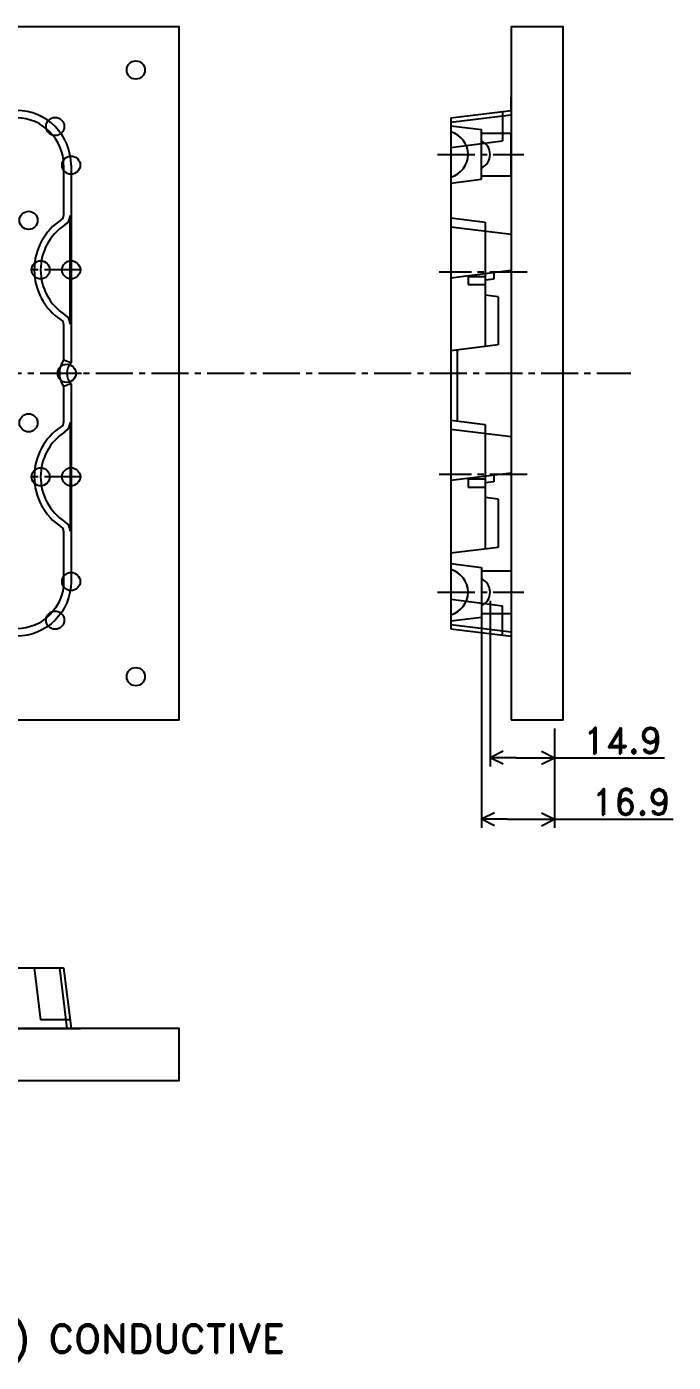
# Model space of a CAD drawing. Extents: x 1001 to 1418, y -354 to -13.
# Drawn here: x 1268.2 to 1417.6, y -336.3 to -28 of the extents above; entities that cross this region are included whole.
import ezdxf

# ---------------------------------------------------------------- set-up
doc = ezdxf.new("R2010")
doc.units = 0
doc.header["$LTSCALE"] = 0.45
doc.header["$MEASUREMENT"] = 0
doc.linetypes.add('CENTER2', pattern=[28.575, 19.05, -3.175, 3.175, -3.175])
doc.layers.get('0').update_dxf_attribs({"linetype": 'CONTINUOUS'})
doc.layers.get('DEFPOINTS').update_dxf_attribs({"linetype": 'CONTINUOUS'})
for name, color, linetype in [('ANA 10', 7, 'CONTINUOUS'), ('ANA 12', 6, 'CONTINUOUS'), ('ANA 14.9', 132, 'CONTINUOUS'), ('ANA 16.9', 150, 'CONTINUOUS'), ('ANA 17.1 Φ6x5°U6.9', 5, 'CONTINUOUS'), ('ANA NEJI', 1, 'CONTINUOUS'), ('CENTER', 243, 'CENTER2'), ('DETAIL', 6, 'CONTINUOUS'), ('LINE', 7, 'CONTINUOUS'), ('LINE10', 52, 'CONTINUOUS'), ('LINE11', 132, 'CONTINUOUS'), ('LINE12', 150, 'CONTINUOUS'), ('LINE2', 110, 'CONTINUOUS'), ('LINE3', 230, 'CONTINUOUS'), ('LINE5', 200, 'CONTINUOUS'), ('LINE6', 60, 'CONTINUOUS'), ('LINE9', 30, 'CONTINUOUS'), ('NOTES', 2, 'CONTINUOUS'), ('SECTION', 31, 'CONTINUOUS')]:
    doc.layers.add(name, color=color, linetype=linetype)
doc.styles.add('ROMAND', font='romand.shx', dxfattribs={"height": 6})
doc.dimstyles.get("Standard").update_dxf_attribs({"dimtxt": 0.18, "dimasz": 0.18, "dimexe": 0.18, "dimexo": 0.0625, "dimgap": 0.09, "dimtad": 0, "dimtih": 1, "dimtoh": 1, "dimdec": 4, "dimzin": 0, "dimdsep": 46, "dimtxsty": 'Standard', "dimcen": 0.09, "dimadec": 0, "dimazin": 0, "dimtfac": 1, "dimtdec": 4, "dimtofl": 0, "dimtmove": 0, "dimatfit": 3, "dimfxl": 1, "dimtolj": 1, "dimtzin": 0, "dimarcsym": 0})

# ---------------------------------------------------------------- blocks, each defined once
blk = doc.blocks.new('ARROWHEAD')
for p in [(-1, 0), (-0.5, 0.25), (-0.5, -0.25)]:
    blk.add_line(p, (0, 0))
blk = doc.blocks.new('*D32')
at = {"layer": 'ANA 16.9', "color": 0, "lineweight": -2, "transparency": 16777216}
for p, q in [((1373.23, -159.97), (1373.23, -212.95)), ((1390.13, -190.02), (1390.13, -212.95)), ((1379.23, -210.95), (1384.13, -210.95)), ((1390.13, -210.95), (1417.56, -210.95))]:
    blk.add_line(p, q, dxfattribs=at)
at = {"layer": 'DEFPOINTS', "color": 0, "transparency": 16777216}
for p in [(1373.23, -157.97), (1390.13, -188.02), (1373.23, -210.95)]:
    blk.add_point(p, dxfattribs=at)
at = {"layer": 'ANA 16.9', "color": 0, "lineweight": -2, "transparency": 16777216, "xscale": 6, "yscale": 6, "zscale": 6, "rotation": 180}
blk.add_blockref('ARROWHEAD', (1373.23, -210.95), dxfattribs=at)
at = {"layer": 'ANA 16.9', "color": 0, "lineweight": -2, "transparency": 16777216, "xscale": 6, "yscale": 6, "zscale": 6}
blk.add_blockref('ARROWHEAD', (1390.13, -210.95), dxfattribs=at)
at = {"layer": 'ANA 16.9', "color": 0, "transparency": 16777216, "insert": (1407.85, -206.95), "char_height": 6, "attachment_point": 5, "style": 'ROMAND'}
blk.add_mtext('\\A1;16.9', dxfattribs=at)
blk = doc.blocks.new('*D33')
at = {"layer": 'ANA 14.9', "color": 0, "lineweight": -2, "transparency": 16777216}
for p, q in [((1375.23, -160.53), (1375.23, -198.73)), ((1390.13, -192.02), (1390.13, -198.73)), ((1381.23, -196.73), (1384.13, -196.73)), ((1390.13, -196.73), (1415.56, -196.73))]:
    blk.add_line(p, q, dxfattribs=at)
at = {"layer": 'DEFPOINTS', "color": 0, "transparency": 16777216}
for p in [(1375.23, -158.53), (1390.13, -190.02), (1390.13, -196.73)]:
    blk.add_point(p, dxfattribs=at)
at = {"layer": 'ANA 14.9', "color": 0, "lineweight": -2, "transparency": 16777216, "xscale": 6, "yscale": 6, "zscale": 6, "rotation": 180}
blk.add_blockref('ARROWHEAD', (1375.23, -196.73), dxfattribs=at)
at = {"layer": 'ANA 14.9', "color": 0, "lineweight": -2, "transparency": 16777216, "xscale": 6, "yscale": 6, "zscale": 6}
blk.add_blockref('ARROWHEAD', (1390.13, -196.73), dxfattribs=at)
at = {"layer": 'ANA 14.9', "color": 0, "transparency": 16777216, "insert": (1405.85, -192.73), "char_height": 6, "attachment_point": 5, "style": 'ROMAND'}
blk.add_mtext('\\A1;14.9', dxfattribs=at)

msp = doc.modelspace()

# ---------------------------------------------------------------- linework, layer by layer
at = {"layer": 'ANA 10'}
for centre in [(1274.75327, -51.05037), (1278.44373, -59.95991), (1278.44373, -84.14491), (1277.44373, -108.01991), (1278.44373, -131.89491), (1278.44373, -156.07991), (1274.75327, -164.98946)]:
    msp.add_circle(centre, 2.1, dxfattribs=at)
at = {"layer": 'ANA 12'}
for centre in [(1271.40873, -84.14491), (1271.40873, -131.89491)]:
    msp.add_circle(centre, 2.1, dxfattribs=at)
at = {"layer": 'ANA 17.1 Φ6x5°U6.9'}
for centre in [(1268.61281, -72.72003), (1268.61281, -119.45003)]:
    msp.add_circle(centre, 2.1, dxfattribs=at)
at = {"layer": 'ANA NEJI'}
for centre in [(1293.39373, -38.01991), (1293.39373, -178.01991)]:
    msp.add_circle(centre, 2.1, dxfattribs=at)
at = {"layer": 'CENTER'}
for p, q in [((1363.12146, -57.50991), (1383.06297, -57.50991)), ((1280.85373, -84.14491), (1268.42155, -84.14491)), ((1383.77999, -84.65491), (1363.5072, -84.65491)), ((1078.39373, -108.01991), (1407.76499, -108.01991)), ((1274.62672, -108.01991), (1280.85373, -108.01991)), ((1280.85373, -131.89491), (1268.42155, -131.89491)), ((1383.77999, -131.38491), (1363.5072, -131.38491)), ((1363.12146, -158.52991), (1383.06297, -158.52991))]:
    msp.add_line(p, q, dxfattribs=at)
at = {"layer": 'DETAIL'}
for p, q in [((1378.13413, -47.60548), (1378.13413, -54.39491)), ((1366.13413, -55.86833), (1378.13413, -54.39491)), ((1278.19816, -96.69826), (1278.19816, -71.59156)), ((1278.19816, -119.34156), (1278.19816, -144.44826)), ((1366.13413, -160.1715), (1378.13413, -161.64491)), ((1378.13413, -168.43434), (1378.13413, -161.64491)), ((1269.93531, -245.21693), (1271.40873, -257.21693)), ((1278.19816, -257.21693), (1271.40873, -257.21693))]:
    msp.add_line(p, q, dxfattribs=at)
for centre, radius, start, end in [((1283.80873, -84.14491), 12.4, 123.1868577, 236.8131423), ((1275.59816, -71.59156), 2.6, 303.1868577, 0), ((1275.59816, -96.69826), 2.6, 0, 56.8131423), ((1275.59816, -119.34156), 2.6, 303.1868577, 0), ((1283.80873, -131.89491), 12.4, 123.1868577, 236.8131423), ((1275.59816, -144.44826), 2.6, 0, 56.8131423)]:
    msp.add_arc(centre, radius, start, end, dxfattribs=at)
at = {"layer": 'LINE'}
for p, q in [((1380.13413, -47.35991), (1380.13413, -44.28991)), ((1366.13413, -49.0789), (1380.13413, -47.35991)), ((1366.13413, -50.0789), (1380.13413, -48.35991)), ((1373.23413, -52.57991), (1380.13413, -52.57991)), ((1380.13413, -62.43991), (1380.13413, -52.57991)), ((1373.23413, -62.43991), (1380.13413, -62.43991)), ((1380.13413, -75.96991), (1366.13413, -74.25093)), ((1380.13413, -75.96991), (1380.13413, -84.29991)), ((1380.13413, -84.29991), (1366.13413, -86.0189)), ((1370.13413, -85.65831), (1374.13413, -85.65831)), ((1370.13413, -87.54652), (1374.13413, -87.54652)), ((1278.44373, -105.61159), (1276.72474, -104.98051)), ((1278.44373, -110.42823), (1276.72474, -111.05932)), ((1380.13413, -122.69991), (1366.13413, -120.98093)), ((1380.13413, -122.69991), (1380.13413, -131.02991)), ((1380.13413, -131.02991), (1366.13413, -132.7489)), ((1370.13413, -132.38831), (1374.13413, -132.38831)), ((1370.13413, -134.27652), (1374.13413, -134.27652)), ((1373.23413, -153.59991), (1380.13413, -153.59991)), ((1380.13413, -153.59991), (1380.13413, -163.45991)), ((1366.13413, -165.96093), (1380.13413, -167.67991)), ((1373.23413, -163.45991), (1380.13413, -163.45991)), ((1366.13413, -166.96093), (1380.13413, -168.67991)), ((1380.13413, -168.67991), (1380.13413, -171.74991)), ((1275.72474, -245.21693), (1277.44373, -259.21693)), ((1276.72474, -245.21693), (1278.44373, -259.21693)), ((1131.36373, -259.21693), (1280.64316, -259.21693)), ((1281.61873, -259.21693), (1277.44373, -259.21693))]:
    msp.add_line(p, q, dxfattribs=at)
for points in [[(1093.39373, -188.01991), (1303.39373, -188.01991), (1303.39373, -28.01991), (1093.39373, -28.01991)], [(1380.13413, -188.01991), (1392.13413, -188.01991), (1392.13413, -28.01991), (1380.13413, -28.01991)], [(1093.39373, -271.21693), (1303.39373, -271.21693), (1303.39373, -259.21693), (1093.39373, -259.21693)]]:
    msp.add_lwpolyline(points, close=True, dxfattribs=at)
for points in [[(1278.44373, -59.95991, 0.414213562), (1265.84373, -47.35991), (1130.94373, -47.35991)], [(1278.44373, -110.42823), (1278.44373, -156.07991, -0.414213562), (1265.84373, -168.67991)]]:
    msp.add_lwpolyline(points, format="xyb", dxfattribs=at)
for points in [[(1278.44373, -59.95991), (1278.44373, -105.61159)], [(1278.44373, -59.95991), (1278.44373, -105.61159)], [(1278.44373, -110.42823), (1278.44373, -116.91159)]]:
    msp.add_lwpolyline(points, dxfattribs=at)
msp.add_arc((1280.84373, -108.01991), 3.4, 134.9008722, 225.0991278, dxfattribs=at)
at = {"layer": 'LINE10'}
for centre in [(1364.73413, -57.50991), (1364.73413, -158.52991)]:
    msp.add_arc(centre, 5.4, 285.0261138, 74.9738862, dxfattribs=at)
at = {"layer": 'LINE11'}
for centre in [(1371.83413, -57.50991), (1371.83413, -158.52991)]:
    msp.add_arc(centre, 3.4, 294.3157392, 65.6842608, dxfattribs=at)
at = {"layer": 'LINE12'}
for p, q in [((1366.13413, -50.90814), (1373.23413, -51.77991)), ((1373.23413, -63.23991), (1373.23413, -51.77991)), ((1366.13413, -64.11168), (1373.23413, -63.23991)), ((1366.13413, -151.92814), (1373.23413, -152.79991)), ((1373.23413, -152.79991), (1373.23413, -164.25991)), ((1366.13413, -165.13168), (1373.23413, -164.25991))]:
    msp.add_line(p, q, dxfattribs=at)
at = {"layer": 'LINE2'}
for p, q in [((1376.13413, -86.30491), (1374.13413, -86.55048)), ((1376.13413, -84.79105), (1376.13413, -86.30491)), ((1376.13413, -131.52105), (1376.13413, -133.03491)), ((1376.13413, -133.03491), (1374.13413, -133.28048))]:
    msp.add_line(p, q, dxfattribs=at)
at = {"layer": 'LINE3'}
for p, q in [((1377.13413, -90.32991), (1374.13413, -89.96156)), ((1377.13413, -90.32991), (1377.13413, -101.47991)), ((1377.13413, -101.47991), (1366.13413, -102.83054)), ((1377.13413, -137.05991), (1374.13413, -136.69156)), ((1377.13413, -137.05991), (1377.13413, -148.20991)), ((1377.13413, -148.20991), (1366.13413, -149.56054))]:
    msp.add_line(p, q, dxfattribs=at)
at = {"layer": 'LINE5'}
msp.add_line((1367.63413, -102.64637), (1367.63413, -119.03681), dxfattribs=at)
at = {"layer": 'LINE6'}
for p, q in [((1370.13413, -85.65831), (1370.13413, -87.54652)), ((1370.13413, -132.38831), (1370.13413, -134.27652))]:
    msp.add_line(p, q, dxfattribs=at)
at = {"layer": 'LINE9'}
for p, q in [((1366.13413, -72.12264), (1374.13413, -73.10491)), ((1374.13413, -73.10491), (1374.13413, -101.84827)), ((1366.13413, -118.85264), (1374.13413, -119.83491)), ((1374.13413, -119.83491), (1374.13413, -148.57827))]:
    msp.add_line(p, q, dxfattribs=at)
at = {"layer": 'SECTION'}
for p, q in [((1366.13413, -49.0789), (1366.13413, -166.96093)), ((1120.06271, -245.21693), (1276.72474, -245.21693))]:
    msp.add_line(p, q, dxfattribs=at)
for points in [[(1276.72474, -59.95991, 0.414213562), (1265.84373, -49.0789), (1130.94373, -49.0789)], [(1276.72474, -144.44826), (1276.72474, -156.07991, -0.414213562), (1265.84373, -166.96093)]]:
    msp.add_lwpolyline(points, format="xyb", dxfattribs=at)
for points in [[(1276.72474, -59.95991), (1276.72474, -71.59156)], [(1276.72474, -96.69826), (1276.72474, -104.98051)], [(1276.72474, -96.69826), (1276.72474, -104.98051)], [(1276.72474, -111.05932), (1276.72474, -119.34156)]]:
    msp.add_lwpolyline(points, dxfattribs=at)
for centre, radius, start, end in [((1283.80873, -84.14491), 13.87341, 123.1868577, 236.8131423), ((1275.59816, -71.59156), 1.12659, 303.1868577, 0), ((1275.59816, -96.69826), 1.12659, 0, 56.8131423), ((1280.84373, -108.01991), 5.11898, 143.5763448, 216.4236552), ((1275.59816, -119.34156), 1.12659, 303.1868577, 0), ((1283.80873, -131.89491), 13.87341, 123.1868577, 236.8131423), ((1275.59816, -144.44826), 1.12659, 0, 56.8131423)]:
    msp.add_arc(centre, radius, start, end, dxfattribs=at)

# ---------------------------------------------------------------- texts
at = {"layer": 'NOTES', "style": 'ROMAND'}
msp.add_text('2. MATERIAL, PS 0.8t (COLOR, BLACK) CONDUCTIVE', height=6.5691648, dxfattribs=at).set_placement((1097.01059, -334.0826))

# ---------------------------------------------------------------- dimensions: what is measured, and where the dimension line sits
at = {"layer": 'ANA 14.9'}
dim = msp.add_linear_dim(base=(1390.13413, -196.73266), p1=(1375.23413, -158.52991), p2=(1390.13413, -190.01991), dimstyle='Standard', override={"dimtxt": 6, "dimasz": 6, "dimexe": 2, "dimexo": 2, "dimgap": 1, "dimtad": 1, "dimtih": 0, "dimtoh": 0, "dimzin": 8, "dimtxsty": 'ROMAND', "dimblk1": 'ARROWHEAD', "dimblk2": 'ARROWHEAD', "dimsah": 1, "dimcen": 0, "dimadec": 4}, dxfattribs=at)
dim.commit()
dim.dimension.update_dxf_attribs({"geometry": '*D33', "text_midpoint": (1405.84841, -192.73266)})
at = {"layer": 'ANA 16.9'}
dim = msp.add_linear_dim(base=(1373.23413, -210.94592), p1=(1390.13413, -188.01991), p2=(1373.23413, -157.96991), dimstyle='Standard', override={"dimtxt": 6, "dimasz": 6, "dimexe": 2, "dimexo": 2, "dimgap": 1, "dimtad": 1, "dimtih": 0, "dimtoh": 0, "dimzin": 8, "dimtxsty": 'ROMAND', "dimblk1": 'ARROWHEAD', "dimblk2": 'ARROWHEAD', "dimsah": 1, "dimcen": 0, "dimadec": 4}, dxfattribs=at)
dim.commit()
dim.dimension.update_dxf_attribs({"geometry": '*D32', "text_midpoint": (1407.84841, -210.94592), "dimtype": 160})

doc.saveas('drawing.dxf')
